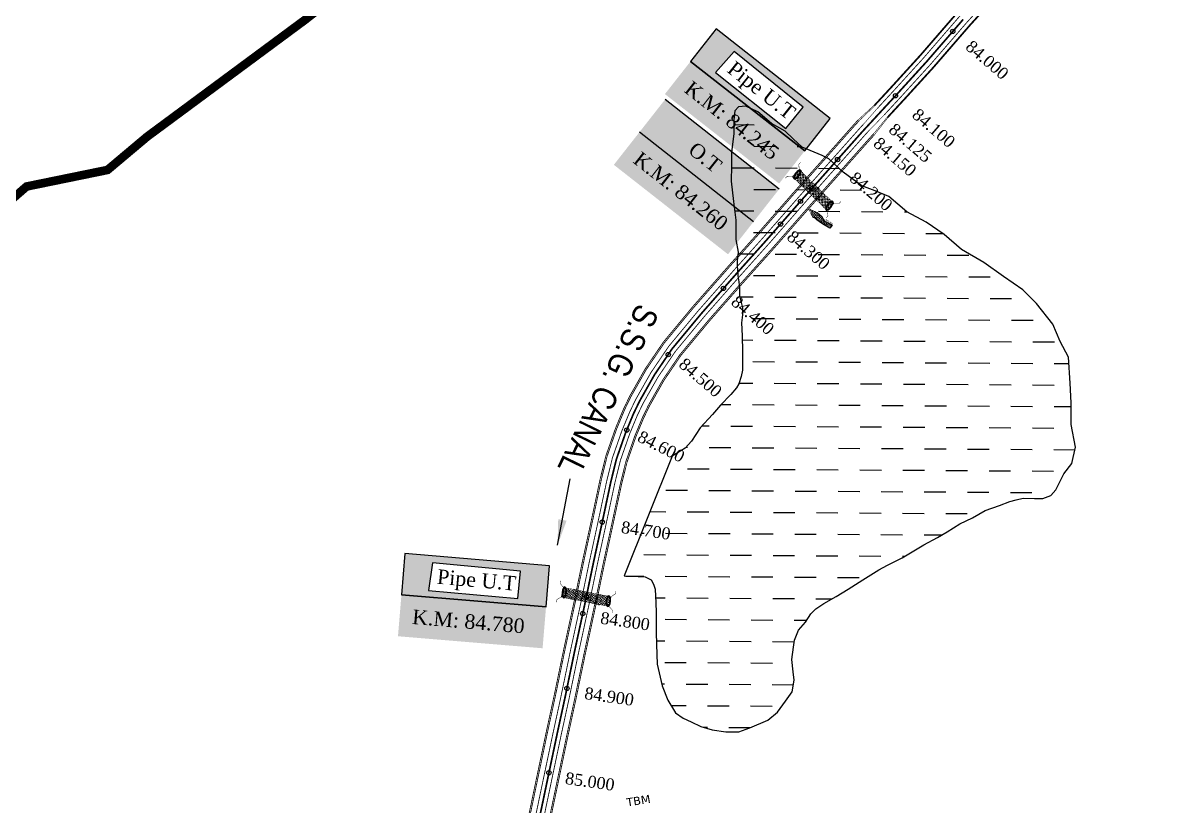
# Model space of a CAD drawing. Header units: inches. Extents: x 360616 to 379062, y 1506291 to 1520405.
# Drawn here: x 362638 to 363958, y 1516226 to 1517136 of the extents above; entities that cross this region are included whole.
import ezdxf

# ---------------------------------------------------------------- set-up
doc = ezdxf.new("R2010")
doc.units = ezdxf.units.IN
doc.header["$MEASUREMENT"] = 0
doc.header["$PDMODE"] = 32
doc.header["$PDSIZE"] = 5
for name, pattern in [('ACAD_ISO02W100', [15, 12, -3]), ('ACAD_ISO03W100', [30, 12, -18]), ('BORDER', [1.75, 0.5, -0.25, 0.5, -0.25, 0, -0.25]), ('DASHED', [0.75, 0.5, -0.25])]:
    doc.linetypes.add(name, pattern=pattern)
for name, color, linetype in [('bed with', 5, 'Continuous'), ('cahnige', 7, 'Continuous'), ('CARTTRACK', 30, 'ACAD_ISO02W100'), ('laying', 4, 'Continuous'), ('lining', 4, 'Continuous'), ('OT', 7, 'Continuous'), ('STREAM', 4, 'Continuous'), ('TEXT', 7, 'Continuous'), ('TITLEBLOCK', 7, 'Continuous'), ('top of bund', 1, 'Continuous'), ('transition', 230, 'DASHED'), ('UT', 173, 'ACAD_ISO02W100'), ('V', 6, 'Continuous'), ('WATER_BODY', 4, 'Continuous'), ('ZSTU', 7, 'Continuous')]:
    doc.layers.add(name, color=color, linetype=linetype)
doc.layers.add('VILL_BOUNDARY', color=6, linetype='BORDER', lineweight=30)
doc.styles.add('5mm', font='TIMES.TTF', dxfattribs={"height": 3})
doc.styles.add('ARIALN', font='ARIALN.TTF')
doc.styles.get("Standard").update_dxf_attribs({"font": 'verdana.TTF'})
doc.dimstyles.get("Standard").update_dxf_attribs({"dimtxt": 0.18, "dimasz": 0.18, "dimexe": 0.18, "dimexo": 0.0625, "dimgap": 0.09, "dimtad": 0, "dimtih": 1, "dimtoh": 1, "dimdec": 4, "dimzin": 0, "dimdsep": 46, "dimtxsty": 'Standard', "dimcen": 0.09, "dimadec": 0, "dimazin": 0, "dimtfac": 1, "dimtdec": 4, "dimtofl": 0, "dimtmove": 0, "dimatfit": 3, "dimfxl": 0, "dimtolj": 1, "dimtzin": 0, "dimarcsym": 0})

# ---------------------------------------------------------------- blocks, each defined once
blk = doc.blocks.new('KKKJRT')
at = {"layer": 'ZSTU'}
h = blk.add_hatch(color=135, dxfattribs=at)
h.set_gradient(color1=(141, 177, 78), color2=(107, 135, 59), one_color=1, tint=0.3799999952316284, name='CYLINDER')
h.paths.add_polyline_path([(363471.3280558883, 1517098.631990979), (363449.6416322952, 1517074.168601443), (363531.1507955506, 1517009.408641804), (363551.3516397091, 1517034.275693727)], flags=16)
h.paths.add_polyline_path([(363582.877289548, 1517021.101827047), (363450.3436840031, 1517125.041578931), (363420.6466120366, 1517087.17483449), (363553.1802175783, 1516983.235082607)])
h = blk.add_hatch(color=252, dxfattribs=at)
h.set_gradient(color1=(167, 88, 159), color2=(127, 67, 121), one_color=1, tint=0.3799999952316284, name='CYLINDER')
h.paths.add_polyline_path([(363420.6466120356, 1517087.174834491), (363390.9495400682, 1517049.30809005), (363523.4831456155, 1516945.368338169), (363553.1802175792, 1516983.235082606)])
h.paths.add_polyline_path([(363405.9391239361, 1517051.507450575), (363522.9440586634, 1516959.547134832), (363538.8373225352, 1516979.768795521), (363421.8323878077, 1517071.729111265)], flags=24)
for points in [[(363450.3436840031, 1517125.041578931), (363420.6466120366, 1517087.17483449), (363553.1802175783, 1516983.235082607), (363582.877289548, 1517021.101827047)], [(363582.877289548, 1517021.101827047), (363450.3436840031, 1517125.041578931)], [(363471.3280558883, 1517098.631990979), (363449.6416322952, 1517074.168601443), (363531.1507955506, 1517009.408641804), (363551.3516397091, 1517034.275693727), (363471.3280558883, 1517098.631990979)], [(363553.1802175783, 1516983.235082607), (363420.6466120366, 1517087.17483449)]]:
    blk.add_lwpolyline(points, dxfattribs=at)
at = {"layer": 'ZSTU', "style": '5mm'}
for s, height, rotation, p in [('Pipe U.T', 16.84298922994375, 321.4726131159455, (363461.9815094086, 1517075.725351919)), ('K.M: 84.245', 16.84298922994376, 321.8343370308733, (363412.1683872783, 1517052.496180781))]:
    blk.add_text(s, height=height, rotation=rotation, dxfattribs=at).set_placement(p)
blk = doc.blocks.new('NBVUFG')
at = {"layer": 'ZSTU'}
h = blk.add_hatch(color=135, dxfattribs=at)
h.set_gradient(color1=(141, 177, 78), color2=(107, 135, 59), one_color=1, tint=0.3799999952316284, name='CYLINDER')
h.paths.add_polyline_path([(363383.4619887071, 1517046.668555903), (363353.7649167396, 1517008.801811463), (363486.2985222832, 1516904.862059578), (363515.9955942507, 1516942.72880402)])
h.paths.add_polyline_path([(363395.8818710841, 1516989.284389269), (363452.8911439774, 1516943.892657631), (363468.9798313951, 1516964.099077135), (363411.9705585014, 1517009.490808772)], flags=24)
h = blk.add_hatch(color=252, dxfattribs=at)
h.set_gradient(color1=(167, 88, 159), color2=(127, 67, 121), one_color=1, tint=0.3799999952316284, name='CYLINDER')
h.paths.add_polyline_path([(363353.7649167396, 1517008.801811463), (363324.0678447721, 1516970.935067022), (363456.6014503194, 1516866.995315141), (363486.2985222832, 1516904.862059578)])
h.paths.add_polyline_path([(363339.0574286401, 1516973.134427547), (363456.0623633674, 1516881.174111804), (363471.9556272392, 1516901.395772493), (363354.9506925116, 1516993.356088237)], flags=24)
for points in [[(363515.9955942519, 1516942.728804019), (363383.4619887071, 1517046.668555903)], [(363486.2985222822, 1516904.862059579), (363353.7649167406, 1517008.801811462)]]:
    blk.add_lwpolyline(points, dxfattribs=at)
at = {"layer": 'ZSTU', "style": '5mm'}
for s, height, rotation, p in [('O.T', 16.84298922994375, 321.4726131159455, (363409.1602197884, 1516985.605394737)), ('K.M: 84.260', 16.84298922994376, 321.8343370308733, (363345.2866919822, 1516974.123157753))]:
    blk.add_text(s, height=height, rotation=rotation, dxfattribs=at).set_placement(p)
blk = doc.blocks.new('TIREUITJFJBF')
at = {"layer": 'ZSTU'}
h = blk.add_hatch(color=135, dxfattribs=at)
h.set_gradient(color1=(141, 177, 78), color2=(107, 135, 59), one_color=1, tint=0.3799999952316284, name='CYLINDER')
h.paths.add_polyline_path([(363116.8367448645, 1516515.907691629), (363112.1688135967, 1516483.550794164), (363215.8571937389, 1516474.260159607), (363219.0622432823, 1516506.137612979)], flags=16)
h.paths.add_polyline_path([(363252.6391425845, 1516512.462895131), (363084.7896620653, 1516526.433596971), (363080.7980329685, 1516478.476602537), (363248.6475134846, 1516464.505900697)])
h = blk.add_hatch(color=252, dxfattribs=at)
h.set_gradient(color1=(167, 88, 159), color2=(127, 67, 121), one_color=1, tint=0.3799999952316284, name='CYLINDER')
h.paths.add_polyline_path([(363080.7980329674, 1516478.476602537), (363076.8064038695, 1516430.519608103), (363244.6558843893, 1516416.548906268), (363248.6475134857, 1516464.505900697)])
h.paths.add_polyline_path([(363088.1189716405, 1516440.596840942), (363236.4112668883, 1516428.096857246), (363238.5716067879, 1516453.725831652), (363090.2793115398, 1516466.225815347)], flags=24)
for points in [[(363084.7896620653, 1516526.433596971), (363080.7980329685, 1516478.476602537), (363248.6475134846, 1516464.505900697), (363252.6391425845, 1516512.462895131)], [(363252.6391425845, 1516512.462895131), (363084.7896620653, 1516526.433596971)], [(363116.8367448645, 1516515.907691629), (363112.1688135967, 1516483.550794164), (363215.8571937389, 1516474.260159607), (363219.0622432823, 1516506.137612979), (363116.8367448645, 1516515.907691629)], [(363248.6475134846, 1516464.505900697), (363080.7980329685, 1516478.476602537)]]:
    blk.add_lwpolyline(points, dxfattribs=at)
at = {"layer": 'ZSTU', "style": '5mm'}
for s, height, rotation, p in [('Pipe U.T', 16.84298922994375, 354.8200402855736, (363121.6211939465, 1516491.634638852)), ('K.M: 84.780', 16.84298922994376, 355.1817642005012, (363092.7790837588, 1516444.847095552))]:
    blk.add_text(s, height=height, rotation=rotation, dxfattribs=at).set_placement(p)
blk = doc.blocks.new('VBVB')
at = {"layer": 'STREAM'}
h = blk.add_hatch(dxfattribs=at)
h.set_pattern_fill('DASH', color=256, scale=10, style=0)
h.set_pattern_definition([(0, (17867.88371487719, -28501.71006121906), (1.25, 1.25), [1.25, -1.25])])
h.paths.add_polyline_path([(380095.9578547815, 1497774.979899091), (380098.8683746898, 1497780.214053723), (380100.4483272064, 1497784.617400714), (380101.7788353608, 1497788.771502249), (380103.7746272102, 1497793.590268896), (380099.5335991489, 1497795.916580957), (380098.452594594, 1497793.507197633), (380097.6210344023, 1497789.602341558), (380096.9557507077, 1497787.691449154), (380095.791578286, 1497784.700503649), (380093.8789543023, 1497782.955785437), (380090.8853257658, 1497780.795647573), (380086.5656440002, 1497773.963976908), (380084.6014813699, 1497765.180921337), (380084.0768038103, 1497764.329620298), (380085.9416349676, 1497763.15133106), (380086.5685083546, 1497763.834778382), (380093.7175540949, 1497769.302057871), (380094.4610701322, 1497772.653587032)])
at = {"layer": 'OT', "const_width": 0.4999999999999999}
blk.add_lwpolyline([(380084.6014813699, 1497765.180921337), (380084.0733134003, 1497764.331791371), (380083.5451454307, 1497763.482661405), (380085.4049872326, 1497762.307524679), (380085.9416349677, 1497763.15133106), (380084.0768038104, 1497764.329620298), (380085.9416349677, 1497763.15133106), (380086.568508355, 1497763.834778382), (380093.717554095, 1497769.302057871), (380086.568508355, 1497763.834778382), (380085.9416349677, 1497763.15133106), (380084.0768038104, 1497764.329620298), (380084.6014813699, 1497765.180921337), (380086.5656440002, 1497773.963976908)], dxfattribs=at)
at = {"layer": 'STREAM'}
blk.add_lwpolyline([(380086.5656440002, 1497773.963976908), (380090.8853257659, 1497780.795647574), (380093.8789543033, 1497782.955785438), (380095.7915782861, 1497784.700503649), (380096.9557507072, 1497787.691449152), (380097.6210344024, 1497789.602341558), (380098.4525945941, 1497793.507197633), (380099.5335991488, 1497795.916580957), (380103.7746272101, 1497793.590268896), (380101.7788353609, 1497788.771502249), (380100.4483272069, 1497784.617400716), (380098.8683746899, 1497780.214053723), (380095.9578547826, 1497774.979899092), (380094.4610701321, 1497772.653587032), (380093.717554095, 1497769.302057871)], dxfattribs=at)
at = {"layer": 'cahnige', "style": '5mm'}
blk.add_text('Stream', height=2.5, rotation=71.17434464616717, dxfattribs=at).set_placement((380095.0016310557, 1497785.493162808))
blk = doc.blocks.new('GGF')
at = {"layer": 'STREAM'}
h = blk.add_hatch(dxfattribs=at)
h.set_pattern_fill('DASH', color=256, scale=10, angle=-6.082734917303942, style=0)
h.set_pattern_definition([(353.9172650826961, (-115347.3726237068, 1016.387648081312), (1.375417949938526, 1.110506849590268), [1.25, -1.25])])
h.paths.add_polyline_path([(406186.8358267642, 1485623.894007653), (406186.3350356966, 1485618.16585714), (406185.8342446289, 1485612.437706626), (406242.6024607782, 1485608.895201602), (406242.8636284556, 1485614.639267362), (406243.1247961327, 1485620.383333121)])
at = {"layer": 'laying', "linetype": 'ByBlock', "extrusion": (0, 0, -1)}
for centre in [(406188.8340515448, 1485618.100544371), (406240.8092758137, 1485614.964376942)]:
    blk.add_ellipse(centre, major_axis=(0.4022038884711088, -6.365555352701567), ratio=0.3887167828476952, dxfattribs=at)
at = {"layer": 'laying', "linetype": 'ByBlock'}
for points in [[(406189.2044231551, 1485612.238788546), (406189.1301593552, 1485612.234096231), (406189.0528622998, 1485612.245618227), (406188.8631006061, 1485612.324588027), (406188.7519765225, 1485612.394145026), (406188.5122836892, 1485612.610022701), (406188.3845252309, 1485612.755754402), (406187.9901122551, 1485613.318903608), (406187.7273521348, 1485613.85898441), (406187.2895556467, 1485615.151754198), (406187.1131680161, 1485615.903753204), (406186.8806331598, 1485617.489787864), (406186.8243655579, 1485618.323341603), (406186.8412834518, 1485619.932858505), (406186.9146281564, 1485620.708349793), (406187.1740924141, 1485622.067517512), (406187.3614922329, 1485622.65073727), (406187.7140922088, 1485623.356040432), (406187.8630650354, 1485623.567618286), (406188.1141012118, 1485623.821781273), (406188.2175726035, 1485623.889167762), (406188.3951326545, 1485623.961233407), (406188.4694103668, 1485623.970225642), (406188.6399464445, 1485623.94807565), (406188.7398646418, 1485623.913414563), (406188.9754422541, 1485623.761023998), (406189.1085637353, 1485623.642922326), (406189.3815283708, 1485623.318037364), (406189.5211763898, 1485623.111945711), (406189.9516964495, 1485622.33059618), (406190.2214699374, 1485621.608086816), (406190.6248590543, 1485619.961048005), (406190.7595287117, 1485619.037350996), (406190.8632364098, 1485617.186895084), (406190.8321935693, 1485616.26108243), (406190.6143732872, 1485614.607066808), (406190.4262052957, 1485613.879561222), (406190.055177624, 1485613.01905299), (406189.9016287614, 1485612.765040143), (406189.6325239488, 1485612.445281366), (406189.5169377527, 1485612.35368761), (406189.3392356181, 1485612.260876767), (406189.2716159608, 1485612.243034084), (406189.2044231551, 1485612.238788546)], [(406241.179647424, 1485609.102621116), (406241.1053836241, 1485609.097928802), (406241.0280865688, 1485609.109450798), (406240.838324875, 1485609.188420597), (406240.7272007914, 1485609.257977597), (406240.4875079581, 1485609.473855271), (406240.3597494998, 1485609.619586973), (406239.965336524, 1485610.182736179), (406239.7025764037, 1485610.722816981), (406239.2647799156, 1485612.015586769), (406239.088392285, 1485612.767585774), (406238.8558574287, 1485614.353620435), (406238.7995898268, 1485615.187174174), (406238.8165077207, 1485616.796691076), (406238.8898524253, 1485617.572182364), (406239.149316683, 1485618.931350083), (406239.3367165019, 1485619.514569841), (406239.6893164777, 1485620.219873002), (406239.8382893043, 1485620.431450857), (406240.0893254807, 1485620.685613844), (406240.1927968724, 1485620.753000333), (406240.3703569234, 1485620.825065977), (406240.4446346357, 1485620.834058213), (406240.6151707135, 1485620.811908221), (406240.7150889107, 1485620.777247134), (406240.950666523, 1485620.624856569), (406241.0837880042, 1485620.506754897), (406241.3567526398, 1485620.181869935), (406241.4964006587, 1485619.975778282), (406241.9269207185, 1485619.194428751), (406242.1966942063, 1485618.471919387), (406242.6000833233, 1485616.824880576), (406242.7347529806, 1485615.901183567), (406242.8384606787, 1485614.050727655), (406242.8074178382, 1485613.124915001), (406242.5895975561, 1485611.470899379), (406242.4014295646, 1485610.743393793), (406242.0304018929, 1485609.882885561), (406241.8768530303, 1485609.628872714), (406241.6077482177, 1485609.309113937), (406241.4921620216, 1485609.21752018), (406241.314459887, 1485609.124709338), (406241.2468402297, 1485609.106866655), (406241.179647424, 1485609.102621116)]]:
    blk.add_open_spline(points, degree=3, knots=[0, 0, 0, 0, 0.1890722348827286, 0.1890722348827286, 0.3781444697654573, 0.3781444697654573, 0.567216704648186, 0.567216704648186, 0.9642381621637766, 0.9642381621637766, 1.361259619679367, 1.361259619679367, 1.758281077194958, 1.758281077194958, 2.155302534710549, 2.155302534710549, 2.552323992226139, 2.552323992226139, 2.807761081817867, 2.807761081817867, 3.012439963152372, 3.012439963152372, 3.217118844486876, 3.217118844486876, 3.421797725821381, 3.421797725821381, 3.626476607155885, 3.626476607155885, 3.831155488490389, 3.831155488490389, 4.280922883927905, 4.280922883927905, 4.730690279365422, 4.730690279365422, 5.180457674802938, 5.180457674802938, 5.630225070240454, 5.630225070240454, 5.896844194109022, 5.896844194109022, 6.112115499412711, 6.112115499412711, 6.283185307179586, 6.283185307179586, 6.283185307179586, 6.283185307179586], dxfattribs=at)
at = {"layer": 'UT', "ltscale": 0.2, "const_width": 0.4999999999999999}
for points in [[(406181.0067191261, 1485605.627956516), (406181.2043290924, 1485608.621441158), (406185.8342446289, 1485612.437706626), (406186.3350356966, 1485618.16585714), (406186.8358267643, 1485623.894007653), (406182.485284513, 1485628.02592998), (406182.4731358847, 1485631.025905382)], [(406186.8358267643, 1485623.894007653), (406243.1247961327, 1485620.383333121)], [(406247.6637609265, 1485627.388723734), (406247.5913202798, 1485624.389598469), (406243.1247961327, 1485620.383333121), (406242.8636284556, 1485614.639267362), (406242.6024607783, 1485608.895201602), (406247.1217425518, 1485604.948545771), (406247.2591485833, 1485601.95169416)], [(406185.8342446289, 1485612.437706626), (406242.6024607783, 1485608.895201602)]]:
    blk.add_lwpolyline(points, dxfattribs=at)

msp = doc.modelspace()

# ---------------------------------------------------------------- hatches: boundary and pattern name
at = {"layer": 'WATER_BODY'}
h = msp.add_hatch(dxfattribs=at)
h.set_pattern_fill('DASH', color=256, scale=200, angle=359.6353501697435, style=0)
h.set_pattern_definition([(359.6353501697435, (0, 0), (25.15860112115109, 24.84038626162675), [25, -25])])
h.paths.add_polyline_path([(363336.1360900436, 1516493.409194255), (363360.5859463556, 1516492.482291576), (363367.4781183504, 1516488.888192568), (363369.9527781514, 1516483.924277755), (363372.1500457256, 1516478.13426045), (363372.9765494672, 1516462.316029379), (363373.232481694, 1516451.018860977), (363373.2039776297, 1516428.291903161), (363373.4540500335, 1516413.68839249), (363374.5321456372, 1516390.988318363), (363380.0060520355, 1516365.629897431), (363386.5998080486, 1516349.361967539), (363395.4517402198, 1516334.639976759), (363404.546525241, 1516328.286672257), (363413.9211961991, 1516324.137122678), (363424.9490672547, 1516318.606986282), (363438.1873644494, 1516314.72610868), (363454.1880204516, 1516312.493511682), (363469.0888218723, 1516312.467103021), (363481.7898880775, 1516316.853071081), (363502.7774902867, 1516325.908350538), (363514.1076578294, 1516335.256277218), (363523.5126045315, 1516348.189488094), (363530.9820497005, 1516358.92191398), (363533.5043884368, 1516372.246838683), (363532.1417651587, 1516381.892792143), (363530.5120043574, 1516396.498748029), (363532.7444308965, 1516410.546796229), (363533.9006081015, 1516418.968496686), (363538.6121153707, 1516430.532392673), (363546.3545578663, 1516439.611146502), (363552.7187769093, 1516449.518925168), (363558.5237906148, 1516455.294760047), (363567.6405760568, 1516461.340256847), (363582.1055270742, 1516469.414260417), (363595.917679188, 1516477.931194171), (363613.0455356456, 1516488.922021946), (363631.8300104557, 1516500.46097644), (363641.8420470381, 1516505.783787547), (363658.6900436297, 1516514.570872249), (363683.8270178355, 1516529.404920874), (363699.8467182765, 1516537.917942196), (363710.9972530456, 1516544.627014458), (363725.6387040048, 1516553.969072556), (363740.2757600845, 1516560.83136801), (363754.915772128, 1516569.346834548), (363771.7583972184, 1516575.10310749), (363783.9080972272, 1516579.765584106), (363790.9414317553, 1516582.003652606), (363799.2225702062, 1516583.642152287), (363812.1912882869, 1516583.343636485), (363821.8492112743, 1516583.326519767), (363831.5134824078, 1516586.891275821), (363837.044007748, 1516593.494179389), (363846.4587208509, 1516611.937976571), (363855.8897212642, 1516623.932212578), (363860.0625325778, 1516642.936362714), (363854.8775700681, 1516669.230119487), (363854.9224954128, 1516694.578759402), (363853.8555282835, 1516717.296275388), (363851.7017210867, 1516747.608341094), (363842.3323027767, 1516765.686929444), (363833.5378609552, 1516785.816175001), (363814.7824784858, 1516809.683080869), (363798.8062384442, 1516825.692119842), (363776.2064549058, 1516841.161823077), (363753.5463710182, 1516857.282124633), (363727.6353040851, 1516872.757708343), (363707.4599448383, 1516889.960542036), (363686.7897770001, 1516904.324711831), (363664.1195908381, 1516916.302984998), (363643.1793555637, 1516933.973986086), (363627.4629542847, 1516940.890076909), (363612.0200386752, 1516946.428038079), (363590.1829374122, 1516962.558276296), (363573.6533778642, 1516977.741689911), (363565.9343486346, 1516981.888317095), (363542.7186458955, 1516991.387786644), (363532.2500062502, 1517001.049878677), (363522.8836367257, 1517009.883423053), (363506.8951886935, 1517019.004235091), (363491.1441575034, 1517032.618092906), (363477.3583485686, 1517038.979711302), (363468.8032100751, 1517038.443810813), (363464.3793757852, 1517033.492122188), (363463.2570585307, 1517023.023990568), (363463.2282477125, 1517006.767797835), (363460.7032013579, 1516985.462364675), (363460.6753671836, 1516969.757232953), (363460.0922342065, 1516952.12437769), (363463.0860072334, 1516928.27399897), (363465.5313678934, 1516906.77836092), (363465.7718876969, 1516884.050926311), (363468.229456327, 1516869.443503302), (363467.3840690056, 1516859.525931725), (363467.3733259809, 1516853.464296304), (363467.6409518268, 1516848.77982438), (363468.1812374956, 1516842.045464892), (363469.2727906645, 1516835.155293657), (363470.0869255561, 1516827.439019978), (363470.0712993523, 1516818.6221033), (363473.3647068396, 1516805.002228566), (363473.3500572798, 1516796.736372896), (363472.2296932928, 1516787.3703514), (363473.0306696208, 1516772.214801624), (363473.2780208878, 1516754.135679984), (363473.2575115041, 1516742.563482044), (363473.2394436892, 1516732.36891284), (363471.847058999, 1516725.207612514), (363469.0724922206, 1516716.67111687), (363466.3047879395, 1516711.992012564), (363459.9439871298, 1516704.012935534), (363448.0058565267, 1516691.802256294), (363438.6043280383, 1516680.79773516), (363424.1690684744, 1516665.576599337), (363414.2073579823, 1516649.889061512), (363406.7427960347, 1516641.911940677), (363391.8837892512, 1516632.698149249)])

# ---------------------------------------------------------------- linework, layer by layer
at = {"layer": 'bed with', "const_width": 1}
for points in [[(363941.5954826999, 1517477.213746078), (363940.3633790188, 1517463.405765743), (363938.8587200306, 1517452.108621313), (363935.1578164966, 1517437.052839251), (363925.2536691945, 1517401.1825941), (363916.3298225512, 1517379.287842485), (363910.0809127458, 1517367.077763284), (363891.926957454, 1517336.468624233), (363877.280926621, 1517315.491798688), (363850.7881043298, 1517285.181335858), (363829.6353884722, 1517263.110510631), (363807.7241228545, 1517238.036074093), (363784.6861543007, 1517212.618808576), (363757.7477289305, 1517178.97887493), (363725.5411956832, 1517143.511427072), (363683.1692572442, 1517094.571170214), (363650.2166345419, 1517058.381640799), (363630.0119011853, 1517036.494172349)], [(363952.5519502774, 1517476.236086514), (363951.2986209817, 1517462.190234258), (363949.6834799685, 1517450.063578689), (363945.8025835036, 1517434.27556075), (363935.6845308061, 1517397.630605901), (363926.3375774494, 1517374.697757513), (363919.7168872549, 1517361.761236718), (363901.1798425452, 1517330.506175769), (363885.9572733786, 1517308.703601311), (363858.9042956693, 1517277.752264143), (363837.7520115272, 1517255.681889368), (363815.9414771455, 1517230.722725907), (363793.0622457002, 1517205.480591423), (363766.1206710695, 1517171.83672507), (363733.7722043171, 1517136.212972927), (363691.3953427559, 1517087.267029785), (363658.3247654585, 1517050.9479592), (363638.0945704231, 1517029.032908515)], [(363620.6158145859, 1517011.05673114), (363616.3110686438, 1517006.393467867), (363577.0313783148, 1516962.148474409), (363542.4635992744, 1516923.155370267), (363505.46094512, 1516880.869108944), (363470.199820785, 1516841.515575575), (363429.2895835562, 1516794.968706717), (363395.6115898112, 1516754.347150372), (363375.4435766924, 1516724.610514719), (363358.2989469852, 1516694.321329005), (363351.3932168959, 1516680.060841754), (363342.4318218526, 1516658.461039676), (363331.7435142904, 1516627.82165314), (363325.3033068232, 1516601.688746125), (363315.3449231935, 1516554.909487675), (363305.0356507534, 1516507.442985624), (363295.2936295449, 1516460.504710692), (363282.9151974576, 1516403.299310957), (363272.0163044987, 1516350.597110777), (363263.0554176701, 1516309.345185019), (363251.7425330642, 1516255.582766518), (363241.394309816, 1516206.224028971)]]:
    msp.add_lwpolyline(points, dxfattribs=at)
msp.add_lwpolyline([(363613.4883698944, 1517017.636209247), (363609.1197313564, 1517012.903732135), (363569.7763631481, 1516968.587011345, 0.0001772505980488309), (363569.7740811351, 1516968.584439029), (363535.1844007256, 1516929.566629732), (363498.1986548809, 1516887.299691056), (363462.9445792156, 1516847.954024425), (363421.9114164432, 1516801.267293285), (363387.8460101882, 1516760.17844963), (363367.1954233081, 1516729.730285279), (363349.704253015, 1516698.828870993), (363342.5409831041, 1516684.036558244), (363333.3651781477, 1516661.919960325), (363322.434485709, 1516630.585746861), (363315.8480931767, 1516603.859653875), (363305.8616768057, 1516556.948712323), (363295.5471492475, 1516509.458014377), (363285.8043704544, 1516462.516089307), (363273.4252025416, 1516405.307289045), (363262.5270955021, 1516352.608889223), (363253.5697823296, 1516311.373414983), (363242.2500353435, 1516257.578384273, 0.0001844464303719833), (363242.2492998203, 1516257.574882423), (363231.8864901839, 1516208.146571029)], format="xyb", dxfattribs=at)
at = {"layer": 'laying', "color": 6, "linetype": 'ByBlock'}
for p in [(363717.4986467545, 1517125.819456838), (363651.0061886379, 1517051.128406413), (363583.800428937, 1516977.07851875), (363517.6109026625, 1516902.118885536), (363451.2546558994, 1516827.306797505), (363387.1694818973, 1516750.540330845), (363339.0205974967, 1516662.895109052), (363310.6032999996, 1516555.929099999), (363288.0040382622, 1516449.749172691), (363269.5787668651, 1516362.758949525), (363248.7575322006, 1516264.950584918)]:
    msp.add_point(p, dxfattribs=at)
at = {"layer": 'laying', "color": 5, "linetype": 'ByBlock'}
for p in [(363553.940521959, 1516943.412720745), (363540.7330924695, 1516928.514492169), (363292.1679924692, 1516469.310907925)]:
    msp.add_point(p, dxfattribs=at)
at = {"layer": 'lining', "const_width": 1}
for points in [[(363937.3124999196, 1517477.59592209), (363936.0886935242, 1517463.88092805), (363934.6272229639, 1517452.908047067), (363930.996680303, 1517438.138502665), (363921.1761505645, 1517402.571098578), (363912.4177001819, 1517381.082148429), (363906.3141227106, 1517369.15604185), (363888.3099205547, 1517338.799399541), (363873.8892637976, 1517318.145366753), (363847.6154113516, 1517288.085427529), (363826.4625267326, 1517266.014426215), (363804.5118843589, 1517240.894928384), (363781.4118640263, 1517215.409202554), (363754.4746697307, 1517181.770806239), (363722.3236195809, 1517146.364459147), (363679.9536056351, 1517097.426425109), (363647.0470924563, 1517061.287534515), (363626.8523123015, 1517039.410848211)], [(363956.8349330577, 1517475.853910503), (363955.5733064763, 1517461.715071951), (363953.9149770352, 1517449.264152935), (363949.9637196972, 1517433.189897336), (363939.7620494362, 1517396.242101423), (363930.2496998187, 1517372.90345157), (363923.4836772902, 1517359.682958152), (363904.7968794446, 1517328.175400461), (363889.348936202, 1517306.050033246), (363862.0769886476, 1517274.848172472), (363840.9248732668, 1517252.777973784), (363819.1537156411, 1517227.863871616), (363796.3365359745, 1517202.690197445), (363769.3937302693, 1517169.044793762), (363736.9897804194, 1517133.359940851), (363694.610994365, 1517084.41177489), (363661.4943075441, 1517048.042065484), (363641.2541593069, 1517026.116232653)], [(363625.3551979117, 1517006.681717346), (363621.0929372523, 1517002.064477709), (363581.856348445, 1516957.868034189), (363547.3038910928, 1516918.8922132), (363510.2899937842, 1516876.593103313), (363475.0241824471, 1516837.234338968), (363434.1956843684, 1516790.780471318), (363400.7752999727, 1516750.469636947), (363380.9281735305, 1516721.206131203), (363364.0139754499, 1516691.324045931), (363357.2794960667, 1516677.417195222), (363348.4606725636, 1516656.161035739), (363337.9335384502, 1516625.983673295), (363331.590536516, 1516600.245204374), (363321.6507932143, 1516553.5535084), (363311.3450151566, 1516506.10309537), (363301.6034977031, 1516459.167247592), (363289.2255549018, 1516401.964109032), (363278.3261393469, 1516349.259381811), (363269.3628762212, 1516307.996516641), (363258.0547997165, 1516254.256947762), (363247.7165197775, 1516204.945637604)]]:
    msp.add_lwpolyline(points, dxfattribs=at)
msp.add_lwpolyline([(363608.7489865687, 1517022.011223041), (363604.337862748, 1517017.232722292), (363564.9529110457, 1516972.869161485, 0.0001772505956808034), (363564.9475941907, 1516972.863168254), (363530.3441089072, 1516933.829786799), (363493.3696062167, 1516891.575696687), (363458.1202175535, 1516852.235261032), (363417.005315631, 1516805.455528683), (363382.6823000266, 1516764.055963054), (363361.7108264699, 1516733.134668796), (363343.9892245503, 1516701.826154067), (363336.6547039333, 1516686.680204777), (363327.3363274367, 1516664.219964262), (363316.2444615492, 1516632.423726705), (363309.5608634839, 1516605.303195626), (363299.5558067849, 1516558.304691599), (363289.2377848443, 1516510.79790463), (363279.4945022962, 1516463.853552406), (363267.1148450974, 1516406.64249097), (363256.2172606539, 1516353.946618189), (363247.2623237784, 1516312.722083361), (363235.9382586353, 1516258.906531398, 0.0001844464353638655), (363235.936544942, 1516258.898372448), (363225.5642802223, 1516209.424962397)], format="xyb", dxfattribs=at)
at = {"layer": 'top of bund', "const_width": 1}
for points in [[(363936.3164574126, 1517477.684800232), (363935.0945806184, 1517463.991430912), (363933.6431538787, 1517453.093960033), (363930.0289742115, 1517438.390982529), (363920.227890418, 1517402.894006596), (363911.5079042822, 1517381.499428881), (363905.4381250279, 1517369.639362447), (363887.4687491828, 1517339.34144031), (363873.1005050014, 1517318.762475606), (363846.8775757753, 1517288.760797685), (363825.7246519095, 1517266.689755421), (363803.7648521506, 1517241.559778219), (363780.6504011718, 1517216.058131386), (363753.7134931726, 1517182.420092589), (363721.5753460688, 1517147.027954979), (363679.2057796795, 1517098.090437876), (363646.3099896458, 1517061.963323751), (363626.117524189, 1517040.089144923)], [(363957.8309755648, 1517475.765032361), (363956.567419382, 1517461.604569089), (363954.8990461204, 1517449.078239969), (363950.9314257887, 1517432.937417472), (363940.7103095827, 1517395.919193404), (363931.1594957184, 1517372.486171118), (363924.3596749728, 1517359.199637555), (363905.6380508165, 1517327.633359692), (363890.1376949981, 1517305.432924394), (363862.8148242239, 1517274.172802316), (363841.6627480899, 1517252.102644578), (363819.9007478494, 1517227.199021781), (363797.0979988291, 1517202.041268613), (363770.1549068274, 1517168.395507411), (363737.7380539315, 1517132.69644502), (363695.3588203206, 1517083.747762124), (363662.2314103547, 1517047.366276248), (363641.9889474194, 1517025.437935941)], [(363626.4573800805, 1517005.664272278), (363622.2049997193, 1517001.057735812), (363582.9784345215, 1516956.872582975), (363548.429540353, 1516917.900781324), (363511.4130283572, 1516875.598683399), (363476.1461270197, 1516836.238702548), (363435.3366380457, 1516789.806463086), (363401.976162801, 1516749.567889639), (363382.2036611673, 1516720.414414106), (363365.343051837, 1516690.627003355), (363358.6483981994, 1516676.802393703), (363349.8627308685, 1516655.626151103), (363339.3730789524, 1516625.556236122), (363333.0526829562, 1516599.90949699), (363323.1172746144, 1516553.238164382), (363312.8123092039, 1516505.791492986), (363303.0709089027, 1516458.856209662), (363290.6930798888, 1516401.653596956), (363279.7935427999, 1516348.948282051), (363270.829727047, 1516307.682872832), (363259.5227687054, 1516253.948617819), (363249.1868011639, 1516204.648337286)]]:
    msp.add_lwpolyline(points, dxfattribs=at)
msp.add_lwpolyline([(363607.6468043999, 1517023.028668109), (363603.2258002809, 1517018.23946419), (363563.8311779986, 1516973.865010354, 0.0001772505956728262), (363563.8251553664, 1516973.858221562), (363529.2184596471, 1516934.821218675), (363492.2465716436, 1516892.570116601), (363456.9982729809, 1516853.230897452), (363415.8643619537, 1516806.429536915), (363381.4814371984, 1516764.957710362), (363360.4353388331, 1516733.926385892), (363342.6601481632, 1516702.523196643), (363335.2858018006, 1516687.295006296), (363325.9342691317, 1516664.754848898), (363314.804921047, 1516632.851163879), (363308.0987170437, 1516605.63890301), (363298.0893253848, 1516558.620035617), (363287.770490797, 1516511.109507015), (363278.0270910966, 1516464.164590336), (363265.6473201104, 1516406.953003045), (363254.7498572008, 1516354.257717949), (363245.7954729527, 1516313.035727169), (363234.4704035869, 1516259.215402822, 0.0001844464342408957), (363234.4684624122, 1516259.206160825), (363224.0939988359, 1516209.722262715)], format="xyb", dxfattribs=at)
at = {"layer": 'transition', "ltscale": 4, "const_width": 0.6}
for points in [[(363626.1164683466, 1517040.088001146), (363607.6899168953, 1517023.075371194)], [(363626.8523123015, 1517039.410848211), (363608.7489865687, 1517022.011223041)], [(363630.0108453429, 1517036.493028571), (363613.5314823898, 1517017.682912332)], [(363638.0935145806, 1517029.031764738), (363620.6158145859, 1517011.05673114)], [(363641.2531034644, 1517026.115088875), (363625.3983104069, 1517006.728420431)], [(363641.987891577, 1517025.436792163), (363626.5004925758, 1517005.710975363)]]:
    msp.add_lwpolyline(points, dxfattribs=at)
at = {"layer": 'V', "color": 6}
msp.add_lwpolyline([(363729.6567000002, 1517139.862199999, 2, 2, 0), (363687.2823000001, 1517090.9191, 2, 2, 0), (363654.2707000002, 1517054.664799999, 2, 2, 0), (363634.0532358042, 1517032.763540432, 2, 2, 0), (363617.0952047356, 1517014.393173279, 2, 2, 0), (363612.7154000001, 1517009.648600001, 2, 2, 0), (363573.4033000004, 1516965.3671, 2, 2, 0), (363538.824, 1516926.361, 2, 2, 0), (363501.8298000004, 1516884.0844, 2, 2, 0), (363466.5722000003, 1516844.7348, 2, 2, 0), (363425.6004999997, 1516798.118000001, 2, 2, 0), (363391.7287999997, 1516757.262800001, 2, 2, 0), (363371.3195000002, 1516727.170399999, 2, 2, 0), (363354.0016000001, 1516696.575099999, 2, 2, 0), (363346.9671, 1516682.048699999, 2, 2, 0), (363337.8985000001, 1516660.1905, 2, 2, 0), (363327.0889999997, 1516629.2037, 2, 2, 0), (363320.5756999999, 1516602.7742, 2, 2, 0), (363310.6032999996, 1516555.929099999, 2, 2, 0), (363300.2914000005, 1516508.4505, 2, 2, 0), (363290.5489999996, 1516461.510399999, 2, 2, 0), (363278.1701999996, 1516404.303300001, 2, 2, 0), (363267.2717000004, 1516351.603, 2, 2, 0), (363258.3125999998, 1516310.359300001, 2, 2, 0), (363246.9961000001, 1516256.579700001, 2, 2, 0), (363236.6403999999, 1516207.1853, 2, 2, 0)], format="xyseb", dxfattribs=at)
at = {"layer": 'VILL_BOUNDARY', "linetype": 'ACAD_ISO03W100', "lineweight": -2, "ltscale": 3, "const_width": 10}
msp.add_lwpolyline([(363016.0370273321, 1517178.651574271), (362965.0977548241, 1517138.916914077), (362782.2604144915, 1517003.550344935), (362736.3958989001, 1516964.966162236), (362642.4298259496, 1516945.738790946), (362461.2896172955, 1516788.6870037), (362238.7293033145, 1516679.109846873), (362242.259907025, 1516569.828971585), (362171.1563526123, 1516529.045920337), (362137.7929150268, 1516507.489818921), (362071.2091201573, 1516389.356594449), (362000.0209909669, 1516248.681457149), (361853.6186264484, 1515955.241015064), (361853.6186264484, 1515955.241015064), (361853.6186264484, 1515955.241015064), (361778.7848778098, 1516419.652854992), (361728.7289474896, 1516699.453802915), (361713.7406725801, 1516789.894169984), (361710.8086515508, 1516806.599448314), (361683.8779319889, 1516887.165870665), (361673.0421554401, 1516923.843185356), (361647.7432788975, 1517008.163458152), (361617.8137220248, 1517103.180279927), (361420.2796884655, 1517438.862647744)], dxfattribs=at)
at = {"layer": 'WATER_BODY'}
msp.add_lwpolyline([(363336.1360900436, 1516493.409194255), (363360.5859463556, 1516492.482291576), (363367.4781183504, 1516488.888192568), (363369.9527781514, 1516483.924277755), (363372.1500457256, 1516478.13426045), (363372.9765494672, 1516462.316029379), (363373.232481694, 1516451.018860977), (363373.2039776297, 1516428.291903161), (363373.4540500335, 1516413.68839249), (363374.5321456372, 1516390.988318363), (363380.0060520355, 1516365.629897431), (363386.5998080486, 1516349.361967539), (363395.4517402198, 1516334.639976759), (363404.546525241, 1516328.286672257), (363413.9211961991, 1516324.137122678), (363424.9490672547, 1516318.606986282), (363438.1873644494, 1516314.72610868), (363454.1880204516, 1516312.493511682), (363469.0888218723, 1516312.467103021), (363481.7898880775, 1516316.853071081), (363502.7774902867, 1516325.908350538), (363514.1076578294, 1516335.256277218), (363523.5126045315, 1516348.189488094), (363530.9820497005, 1516358.92191398), (363533.5043884368, 1516372.246838683), (363532.1417651587, 1516381.892792143), (363530.5120043574, 1516396.498748029), (363532.7444308965, 1516410.546796229), (363533.9006081015, 1516418.968496686), (363538.6121153707, 1516430.532392673), (363546.3545578663, 1516439.611146502), (363552.7187769093, 1516449.518925168), (363558.5237906148, 1516455.294760047), (363567.6405760568, 1516461.340256847), (363582.1055270742, 1516469.414260417), (363595.917679188, 1516477.931194171), (363613.0455356456, 1516488.922021946), (363631.8300104557, 1516500.46097644), (363641.8420470381, 1516505.783787547), (363658.6900436297, 1516514.570872249), (363683.8270178355, 1516529.404920874), (363699.8467182765, 1516537.917942196), (363710.9972530456, 1516544.627014458), (363725.6387040048, 1516553.969072556), (363740.2757600845, 1516560.83136801), (363754.915772128, 1516569.346834548), (363771.7583972184, 1516575.10310749), (363783.9080972272, 1516579.765584106), (363790.9414317553, 1516582.003652606), (363799.2225702062, 1516583.642152287), (363812.1912882869, 1516583.343636485), (363821.8492112743, 1516583.326519767), (363831.5134824078, 1516586.891275821), (363837.044007748, 1516593.494179389), (363846.4587208509, 1516611.937976571), (363855.8897212642, 1516623.932212578), (363860.0625325778, 1516642.936362714), (363854.8775700681, 1516669.230119487), (363854.9224954128, 1516694.578759402), (363853.8555282835, 1516717.296275388), (363851.7017210867, 1516747.608341094), (363842.3323027767, 1516765.686929444), (363833.5378609552, 1516785.816175001), (363814.7824784858, 1516809.683080869), (363798.8062384442, 1516825.692119842), (363776.2064549058, 1516841.161823077), (363753.5463710182, 1516857.282124633), (363727.6353040851, 1516872.757708343), (363707.4599448383, 1516889.960542036), (363686.7897770001, 1516904.324711831), (363664.1195908381, 1516916.302984998), (363643.1793555637, 1516933.973986086), (363627.4629542847, 1516940.890076909), (363612.0200386752, 1516946.428038079), (363590.1829374122, 1516962.558276296), (363573.6533778642, 1516977.741689911), (363565.9343486346, 1516981.888317095), (363542.7186458955, 1516991.387786644), (363532.2500062502, 1517001.049878677), (363522.8836367257, 1517009.883423053), (363506.8951886935, 1517019.004235091), (363491.1441575034, 1517032.618092906), (363477.3583485686, 1517038.979711302), (363468.8032100751, 1517038.443810813), (363464.3793757852, 1517033.492122188), (363463.2570585307, 1517023.023990568), (363463.2282477125, 1517006.767797835), (363460.7032013579, 1516985.462364675), (363460.6753671836, 1516969.757232953), (363460.0922342065, 1516952.12437769), (363463.0860072334, 1516928.27399897), (363465.5313678934, 1516906.77836092), (363465.7718876969, 1516884.050926311), (363468.229456327, 1516869.443503302), (363467.3840690056, 1516859.525931725), (363467.3733259809, 1516853.464296304), (363467.6409518268, 1516848.77982438), (363468.1812374956, 1516842.045464892), (363469.2727906645, 1516835.155293657), (363470.0869255561, 1516827.439019978), (363470.0712993523, 1516818.6221033), (363473.3647068396, 1516805.002228566), (363473.3500572798, 1516796.736372896), (363472.2296932928, 1516787.3703514), (363473.0306696208, 1516772.214801624), (363473.2780208878, 1516754.135679984), (363473.2575115041, 1516742.563482044), (363473.2394436892, 1516732.36891284), (363471.847058999, 1516725.207612514), (363469.0724922206, 1516716.67111687), (363466.3047879395, 1516711.992012564), (363459.9439871298, 1516704.012935534), (363448.0058565267, 1516691.802256294), (363438.6043280383, 1516680.79773516), (363424.1690684744, 1516665.576599337), (363414.2073579823, 1516649.889061512), (363406.7427960347, 1516641.911940677), (363391.8837892512, 1516632.698149249)], close=True, dxfattribs=at)

# ---------------------------------------------------------------- block references
at = {"layer": 'CARTTRACK', "color": 3, "xscale": 0.9023696751734147, "yscale": 0.9023696754593402, "zscale": 0.902369675306999, "rotation": 259.8465737064761}
msp.add_blockref('VBVB', (-906357.4890826729, 2092779.769050972), dxfattribs=at)
at = {"layer": 'laying', "color": 6, "linetype": 'ByBlock'}
for p, rotation in [((-914277.4953801762, 657168.7733330852), 319.2267891201634), ((-238658.0502317522, 98822.26047692192), 352.2860136645262)]:
    msp.add_blockref('GGF', p, dxfattribs=dict(at, rotation=rotation))
at = {"layer": 'ZSTU', "color": 6}
for name, p in [('KKKJRT', (-7.577969308767933, 3.786093382630497)), ('NBVUFG', (0, 0)), ('TIREUITJFJBF', (-3.287122196867131, -7.116629555821419))]:
    msp.add_blockref(name, p, dxfattribs=at)

# ---------------------------------------------------------------- texts
at = {"layer": 'cahnige', "char_height": 13.87570660934272, "width": 8058.679100390017, "attachment_point": 1, "style": '5mm'}
for s, insert, rotation in [('84.000', (363740.1646082892, 1517116.804613877), 319.3173956900206), ('84.100', (363678.0758817884, 1517037.703850298), 319.3173956900206), ('84.125', (363650.9658276571, 1517020.484285704), 319.3173956900206), ('84.150', (363633.1026317472, 1517004.314687717), 319.3173956900206), ('84.200', (363605.3713319479, 1516964.131762523), 319.3173956900206), ('84.300', (363532.7156657884, 1516895.878628603), 319.3173956900206), ('84.400', (363467.9687340464, 1516820.281435939), 319.3173956900206), ('84.500', (363407.283821139, 1516747.902350866), 319.3173956900206), ('84.600', (363356.420385275, 1516662.909312851), 333.34400953936), ('84.700', (363333.7490085135, 1516557.273833406), 351.76655552575295), ('84.800', (363309.6497131721, 1516451.876259627), 351.76655552575295), ('84.900', (363291.1558564613, 1516364.442979062), 351.76655552575295), ('85.000', (363268.7585560562, 1516265.729645755), 351.76655552575295)]:
    msp.add_mtext(s, dxfattribs=dict(at, insert=insert, rotation=rotation))
at = {"layer": 'TEXT', "color": 1}
msp.add_text('TBM', height=9.483917237081629, rotation=9.324930326232131, dxfattribs=at).set_placement((363339.5153099318, 1516225.595067418))
at = {"layer": 'TITLEBLOCK', "color": 1, "extrusion": (0.004230493041264148, -0.002291086128884753, 0.9999884268595202), "style": 'ARIALN'}
msp.add_text('S.S.G. CANAL', height=28.40680971257714, rotation=243.9615458151405, dxfattribs=at).set_placement((363348.4865740155, 1516810.807764161, -1937.988254355293))

# ---------------------------------------------------------------- leaders
at = {"layer": 'CARTTRACK', "color": 1, "linetype": 'ByBlock'}
msp.add_leader([(363258.6989401626, 1516529.029798344), (363273.4789647723, 1516606.111504805)], dimstyle='Standard', override={"dimasz": 30, "dimgap": 0.09, "dimtad": 0}, dxfattribs=at)

doc.saveas('drawing.dxf')
